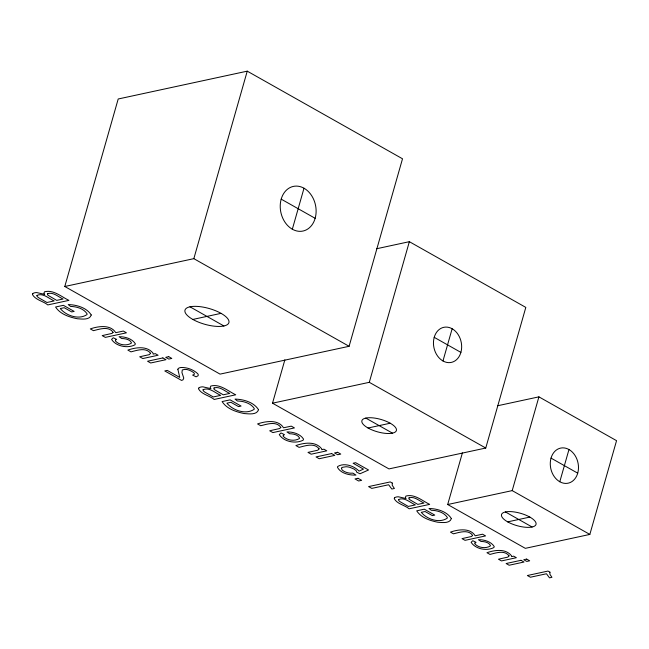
<?xml version="1.0" encoding="UTF-8"?>
<svg xmlns="http://www.w3.org/2000/svg" width="649" height="649" viewBox="0 0 649 649"><rect width="100%" height="100%" fill="white"/><g stroke="black" fill="none" stroke-linecap="round" stroke-linejoin="round"><path stroke-width="0.97" d="M64.786 286.493L118.199 98.989L247.245 71.155L402.51 158.786L349.097 346.298L220.06 374.124L64.786 286.493L193.832 258.659L349.097 346.298M193.832 258.659L247.245 71.155M292.326 229.227L304.008 188.218M376.769 248.713L409.357 241.679L525.812 307.407L485.752 448.037L388.97 468.911L272.515 403.191L284.862 359.846M272.515 403.191L369.297 382.318L409.357 241.679M442.967 360.974L452.142 328.751M497.856 405.706L538.913 396.855L616.55 440.671L589.844 534.427L525.325 548.34L447.688 504.524L462.404 452.864M447.688 504.524L512.207 490.612L538.913 396.855M559.787 481.753L568.97 449.53M192.834 319.438A22.837 8.186 15.9 0 0 228.699 323.17A22.837 8.186 15.9 0 0 199.292 306.571A22.837 8.186 15.9 0 0 192.834 319.438L221.058 313.353M368.048 428.007A17.945 6.433 15.9 0 0 396.231 430.936A17.945 6.433 15.9 0 0 373.126 417.899A17.945 6.433 15.9 0 0 368.048 428.007L390.219 423.221M507.68 521.869A17.945 6.433 15.9 0 0 535.863 524.798A17.945 6.433 15.9 0 0 512.759 511.761A17.945 6.433 15.9 0 0 507.68 521.869L529.852 517.083M281.195 199.138A22.837 17.693 77.8 0 0 301.598 231.271A22.837 17.693 77.8 0 0 311.715 195.755A22.837 17.693 77.8 0 0 281.195 199.138L315.146 218.307M434.213 337.334A17.945 13.905 77.8 0 0 450.252 362.58A17.945 13.905 77.8 0 0 458.202 334.673A17.945 13.905 77.8 0 0 434.213 337.334L460.895 352.391M551.033 458.113A17.945 13.905 77.8 0 0 567.072 483.359A17.945 13.905 77.8 0 0 575.022 455.452A17.945 13.905 77.8 0 0 551.033 458.113L577.724 473.17M369.297 382.318L485.752 448.037M189.962 306.815L223.921 325.976M512.207 490.612L589.844 534.427M365.793 418.086L392.475 433.143M505.425 511.947L532.107 527.004M150.592 353.299L149.311 354.638L139.689 356.78L142.812 358.54L158.113 355.246L155.306 353.656L153.132 354.127L153.107 353.251C147.161 345.633 135.836 347.288 127.853 350.095L130.968 351.863C137.02 350.363 145.887 347.093 150.592 353.299M319.113 448.84L317.807 450.203L307.983 452.394L311.171 454.195L326.796 450.82L323.932 449.205L321.709 449.684L321.685 448.792C315.609 441.012 304.048 442.699 295.895 445.571L299.084 447.372C305.257 445.839 314.311 442.504 319.113 448.84M509.059 555.82L507.81 557.118L498.464 559.203L501.499 560.923L516.377 557.71L513.643 556.169L511.526 556.623L511.501 555.779C505.717 548.373 494.708 549.979 486.953 552.713L489.987 554.424C495.868 552.964 504.484 549.792 509.059 555.82M91.249 314.976C89.659 320.33 81.717 319.016 77.353 318.756C69.297 317.134 60.243 314.246 55.571 307.009L63.407 305.322L74.164 311.398L71.682 311.934L64.21 307.715L60.276 308.567C66.109 315.755 78.983 320.111 86.998 314.578L87.08 313.848C83.762 308.575 76.558 306.547 70.571 306.442L68.234 304.576C76.533 304.779 86.666 307.602 91.249 314.976M258.521 409.706C256.899 415.173 248.794 413.835 244.332 413.567C236.114 411.92 226.866 408.959 222.096 401.577L230.103 399.857L241.079 406.063L238.548 406.607L230.922 402.299L226.907 403.167C232.861 410.501 246.003 414.954 254.181 409.3L254.262 408.554C250.879 403.175 243.529 401.106 237.412 400.993L235.019 399.094C243.497 399.297 253.848 402.177 258.521 409.706M451.371 518.567C449.83 523.767 442.107 522.502 437.864 522.242C430.036 520.668 421.242 517.861 416.699 510.828L424.316 509.181L434.765 515.095L432.356 515.614L425.095 511.517L421.274 512.337C426.937 519.322 439.454 523.556 447.242 518.178L447.323 517.472C444.094 512.345 437.101 510.374 431.277 510.276L428.997 508.467C437.069 508.654 446.918 511.396 451.371 518.567M177.867 369.281L179.741 377.442L167.272 370.401L164.781 370.944L181.582 380.428L183.018 379.827L183.772 378.067L181.947 372.567L182.28 369.979C186.044 368.299 190.49 370.352 193.621 372.567A5.882 2.109 15.9 0 1 194.035 374.505L192.615 375.081L196.095 376.834L197.937 375.828A8.989 3.221 15.9 0 0 197.677 373.646C193.378 369.646 187.358 367.431 181.493 367.472A10.246 3.675 15.9 0 0 178.297 368.543L177.867 369.281M341.455 468.14L342.055 469.933L343.824 471.206A6.303 2.263 15.9 0 0 350.492 473.186L352.894 473.145L356.001 475.084C349.422 475.352 340.636 473.462 337.448 467.264L337.667 466.517C344.173 462.469 354.038 465.836 359.067 471.125L363.464 469.089L353.113 463.24L355.636 462.696L368.543 469.981L359.984 473.786L356.666 472.164L356.228 470.744L354.029 469.049L350.103 467.41A6.847 2.45 15.9 0 0 346.014 466.753L342.567 467.28L341.455 468.14M115.514 340.084L115.335 340.912C119.092 345.114 126.482 346.136 131.285 343.216L131.447 342.68C129.792 339.313 125.143 338.575 121.728 338.518L119.083 336.717C124.997 336.644 132.039 338.575 135.341 343.751L134.96 344.806C127.756 348.659 115.936 346.396 111.579 339.386L113.251 337.748L116.65 339.403L115.514 340.084M283.305 435.349L283.11 436.185C286.955 440.484 294.5 441.531 299.408 438.546L299.57 437.994C297.883 434.562 293.129 433.808 289.641 433.743L286.939 431.909C292.983 431.828 300.171 433.808 303.545 439.089L303.156 440.168C295.798 444.103 283.727 441.791 279.281 434.635L280.993 432.956L284.465 434.652L283.305 435.349M474.963 542.978L474.784 543.781C478.435 547.861 485.622 548.859 490.295 546.02L490.449 545.501C488.843 542.223 484.324 541.509 480.998 541.453L478.427 539.7C484.178 539.627 491.025 541.509 494.238 546.539L493.865 547.561C486.855 551.317 475.368 549.111 471.133 542.296L472.764 540.706L476.066 542.321L474.963 542.978M36.952 295.409L37.058 296.382L38.421 297.607L46.939 302.491L54.2 300.925C49.073 298.759 42.931 292.561 36.952 295.409M203.088 389.733L203.194 390.73L204.589 391.972L213.286 396.961L220.701 395.363C215.46 393.148 209.189 386.828 203.088 389.733M398.591 499.543L398.697 500.501L400.027 501.685L408.302 506.431L415.368 504.906C410.379 502.805 404.408 496.785 398.591 499.543M392.296 483.083L392.247 485.306L394.389 488.486L391.826 489.038L388.646 484.754L371.772 488.397L368.583 486.596L390.244 481.923L392.296 483.083M549.946 572.175L549.898 574.292L551.934 577.318L549.5 577.845L546.466 573.765L530.403 577.229L527.369 575.517L547.991 571.071L549.946 572.175M113.088 332.312L112.034 333.391L102.185 335.614L105.308 337.375L126.433 332.823L123.31 331.055L115.733 332.694C110.711 324.257 98.072 326.171 90.308 328.913L93.432 330.674C99.329 329.23 108.797 325.806 113.088 332.312M280.822 427.415L279.751 428.51L269.692 430.782L272.88 432.583L294.451 427.926L291.263 426.133L283.524 427.796C278.397 419.189 265.498 421.136 257.564 423.935L260.752 425.736C266.78 424.268 276.442 420.771 280.822 427.415M472.602 535.425L471.58 536.472L462.007 538.629L465.041 540.341L485.574 535.912L482.54 534.2L475.173 535.79C470.298 527.588 458.007 529.446 450.463 532.115L453.497 533.827C459.232 532.431 468.432 529.097 472.602 535.425M32.734 293.794L32.45 294.516C35.427 300 43.256 301.12 47.815 304.925L68.94 300.373C61.477 296.853 53.421 289.365 44.473 291.807L43.929 293.307L44.643 294.37L36.774 292.577A10.011 3.586 15.9 0 0 32.734 293.794M198.781 388.086L198.489 388.816C201.531 394.422 209.522 395.566 214.178 399.451L235.741 394.795C228.132 391.201 219.906 383.559 210.771 386.05L210.211 387.583L210.941 388.67L202.902 386.836A10.214 3.659 15.9 0 0 198.781 388.086M394.503 497.978L394.219 498.675C397.115 504.013 404.725 505.1 409.154 508.8L429.687 504.37C422.434 500.947 414.606 493.678 405.909 496.047L405.382 497.507L406.071 498.537L398.421 496.793A9.727 3.488 15.9 0 0 394.495 497.978M47.693 293.648L47.531 294.695L48.237 295.417L56.698 300.39L63.083 299.011C58.321 296.918 53.348 291.839 47.693 293.648M214.056 387.932L213.894 389.002L214.608 389.741L223.248 394.811L229.762 393.408C224.903 391.274 219.824 386.09 214.056 387.932M409.04 497.84L408.886 498.854L409.568 499.56L417.786 504.387L423.992 503.048C419.368 501.02 414.533 496.079 409.04 497.84M162.867 357.923L147.566 361.225L150.682 362.986L165.99 359.684L162.867 357.923M168.691 356.666L165.706 357.315L168.829 359.075L171.807 358.426L168.691 356.666M331.647 453.562L316.022 456.928L319.211 458.729L334.835 455.363L331.647 453.562M337.594 452.28L334.543 452.937L337.731 454.738L340.782 454.081L337.594 452.28M358.021 478.281L355.003 478.93L358.637 480.982L361.655 480.333L358.021 478.281M520.993 560.314L506.115 563.527L509.149 565.238L524.027 562.026L520.993 560.314M526.647 559.097L523.751 559.722L526.785 561.434L529.681 560.809L526.647 559.097"/></g></svg>
